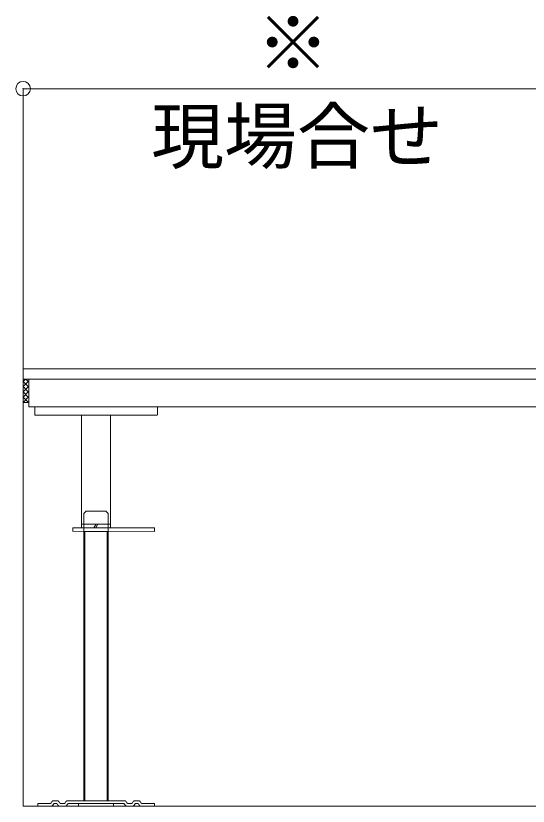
# Model space of a CAD drawing. Units: millimetres at full size, sheet at 1:20; details may follow other scales. Extents: x -4101 to 4099, y -29121 to 2820.
# Drawn here: x -3569 to -3218, y -583 to -41 of the extents above; entities that cross this region are included whole.
import ezdxf
from ezdxf.enums import TextEntityAlignment as Align

# ---------------------------------------------------------------- set-up
doc = ezdxf.new("R2010")
doc.units = ezdxf.units.MM
doc.header["$LTSCALE"] = 20
doc.header["$PDMODE"] = 32
doc.header["$PDSIZE"] = 10
doc.layers.add('8-0_天井梁型', color=7, linetype='Continuous', lineweight=18)
doc.layers.add('8-F_補助線', color=7, linetype='Continuous', lineweight=9)
doc.styles.add('ＭＳ ゴシック', font='')
doc.styles.get('ＭＳ ゴシック').set_extended_font_data('MS Gothic')

msp = doc.modelspace()

# ---------------------------------------------------------------- linework, layer by layer
at = {"layer": '8-0_天井梁型'}
for p, q in [((-3563.84, -90.57), (-3563.84, -223.23)), ((-3563.84, -163.23), (-3563.84, -582.72)), ((-3563.84, -282.72), (-663.84, -282.72)), ((-3563.84, -289.72), (-3563.84, -305.72)), ((-3559.83, -289.72), (-3563.84, -289.72)), ((-3563.84, -291.35), (-3562.2, -289.72)), ((-3563.84, -294.94), (-3559.83, -290.95)), ((-3559.83, -295.35), (-3563.84, -291.35)), ((-3559.83, -291.76), (-3561.87, -289.72)), ((-3163.84, -289.72), (-3559.83, -289.72)), ((-3555.84, -289.72), (-3471.84, -289.72)), ((-3563.84, -298.54), (-3559.83, -294.53)), ((-3559.83, -298.95), (-3563.84, -294.94)), ((-3563.84, -302.13), (-3559.83, -298.13)), ((-3559.83, -302.54), (-3563.84, -298.54)), ((-3563.84, -305.72), (-3559.83, -301.72)), ((-3560.24, -305.72), (-3563.84, -302.13)), ((-3563.84, -305.72), (-3559.83, -305.72)), ((-3560.24, -305.72), (-3559.83, -305.31)), ((-3555.84, -309.12), (-3555.44, -308.72)), ((-3555.44, -308.72), (-3472.23, -308.72)), ((-3481.83, -308.72), (-3545.84, -308.72)), ((-3472.19, -308.72), (-3472.23, -308.72)), ((-3472.16, -308.73), (-3472.19, -308.72)), ((-3472.12, -308.74), (-3472.16, -308.73)), ((-3472.08, -308.75), (-3472.12, -308.74)), ((-3472.05, -308.77), (-3472.08, -308.75)), ((-3472.01, -308.79), (-3472.05, -308.77)), ((-3471.98, -308.81), (-3472.01, -308.79)), ((-3471.95, -308.84), (-3471.98, -308.81)), ((-3471.93, -308.87), (-3471.95, -308.84)), ((-3471.9, -308.9), (-3471.93, -308.87)), ((-3471.88, -308.93), (-3471.9, -308.9)), ((-3471.87, -308.97), (-3471.88, -308.93)), ((-3471.85, -309), (-3471.87, -308.97)), ((-3471.84, -309.04), (-3471.85, -309)), ((-3555.84, -314.13), (-3555.84, -309.12)), ((-3555.84, -314.13), (-3555.83, -314.17)), ((-3555.83, -314.17), (-3555.83, -314.2)), ((-3555.83, -314.2), (-3555.82, -314.24)), ((-3555.82, -314.24), (-3555.81, -314.28)), ((-3555.81, -314.28), (-3555.79, -314.31)), ((-3555.79, -314.31), (-3555.77, -314.35)), ((-3555.77, -314.35), (-3555.75, -314.38)), ((-3555.75, -314.38), (-3555.72, -314.41)), ((-3555.72, -314.41), (-3555.69, -314.43)), ((-3555.69, -314.43), (-3555.66, -314.46)), ((-3472, -314.45), (-3471.97, -314.42)), ((-3471.97, -314.42), (-3471.94, -314.39)), ((-3471.94, -314.39), (-3471.91, -314.36)), ((-3471.91, -314.36), (-3471.89, -314.32)), ((-3471.89, -314.32), (-3471.87, -314.29)), ((-3471.87, -314.29), (-3471.86, -314.25)), ((-3471.86, -314.25), (-3471.85, -314.21)), ((-3471.85, -314.21), (-3471.84, -314.17)), ((-3471.84, -309.08), (-3471.84, -309.04)), ((-3471.84, -309.12), (-3471.84, -309.08)), ((-3471.84, -309.12), (-3471.84, -314.13)), ((-3471.84, -314.17), (-3471.84, -314.13)), ((-3555.66, -314.46), (-3555.63, -314.48)), ((-3555.63, -314.48), (-3555.59, -314.49)), ((-3555.59, -314.49), (-3555.56, -314.51)), ((-3555.56, -314.51), (-3555.52, -314.52)), ((-3555.52, -314.52), (-3555.48, -314.52)), ((-3555.48, -314.52), (-3555.44, -314.52)), ((-3472.23, -314.52), (-3555.44, -314.52)), ((-3523.84, -391.72), (-3523.84, -314.52)), ((-3503.84, -314.52), (-3503.84, -391.72)), ((-3472.23, -314.52), (-3472.19, -314.52)), ((-3472.19, -314.52), (-3472.15, -314.51)), ((-3472.15, -314.51), (-3472.11, -314.5)), ((-3472.11, -314.5), (-3472.07, -314.49)), ((-3472.07, -314.49), (-3472.03, -314.47)), ((-3472.03, -314.47), (-3472, -314.45)), ((-3507.08, -380.27), (-3520.6, -380.27)), ((-3523.84, -389.32), (-3503.84, -389.32)), ((-3523.84, -391.72), (-3523.84, -389.32)), ((-3503.84, -389.32), (-3503.84, -391.72)), ((-3529.83, -394.27), (-3529.83, -391.72)), ((-3503.84, -391.72), (-3523.84, -391.72)), ((-3503.84, -391.72), (-3523.84, -391.72)), ((-3522.19, -579.09), (-3522.19, -394.27)), ((-3522.19, -394.27), (-3505.48, -394.27)), ((-3521.44, -579.09), (-3521.44, -394.27)), ((-3521.44, -394.27), (-3506.24, -394.27)), ((-3506.24, -394.27), (-3506.24, -579.09)), ((-3505.48, -394.27), (-3505.48, -579.09)), ((-3544.59, -580.39), (-3544.13, -579.59)), ((-3544.07, -579.5), (-3544.13, -579.59)), ((-3544, -579.42), (-3544.07, -579.5)), ((-3543.93, -579.34), (-3544, -579.42)), ((-3543.85, -579.28), (-3543.93, -579.34)), ((-3543.76, -579.22), (-3543.85, -579.28)), ((-3543.67, -579.17), (-3543.76, -579.22)), ((-3543.57, -579.14), (-3543.67, -579.17)), ((-3543.47, -579.11), (-3543.57, -579.14)), ((-3543.36, -579.09), (-3543.47, -579.11)), ((-3543.26, -579.09), (-3543.36, -579.09)), ((-3543.26, -579.09), (-3540.16, -579.09)), ((-3540.06, -579.09), (-3540.16, -579.09)), ((-3539.95, -579.11), (-3540.06, -579.09)), ((-3539.85, -579.14), (-3539.95, -579.11)), ((-3539.75, -579.17), (-3539.85, -579.14)), ((-3539.66, -579.22), (-3539.75, -579.17)), ((-3539.57, -579.28), (-3539.66, -579.22)), ((-3539.49, -579.34), (-3539.57, -579.28)), ((-3539.42, -579.42), (-3539.49, -579.34)), ((-3539.35, -579.5), (-3539.42, -579.42)), ((-3539.29, -579.59), (-3539.35, -579.5)), ((-3539.29, -579.59), (-3538.83, -580.39)), ((-3534.93, -580.39), (-3534.47, -579.59)), ((-3534.41, -579.5), (-3534.47, -579.59)), ((-3534.35, -579.42), (-3534.41, -579.5)), ((-3534.27, -579.34), (-3534.35, -579.42)), ((-3534.19, -579.28), (-3534.27, -579.34)), ((-3534.1, -579.22), (-3534.19, -579.28)), ((-3534.01, -579.17), (-3534.1, -579.22)), ((-3533.91, -579.14), (-3534.01, -579.17)), ((-3533.81, -579.11), (-3533.91, -579.14)), ((-3533.71, -579.09), (-3533.81, -579.11)), ((-3533.6, -579.09), (-3533.71, -579.09)), ((-3533.6, -579.09), (-3494.07, -579.09)), ((-3493.97, -579.09), (-3494.07, -579.09)), ((-3493.86, -579.11), (-3493.97, -579.09)), ((-3493.76, -579.14), (-3493.86, -579.11)), ((-3493.66, -579.17), (-3493.76, -579.14)), ((-3493.57, -579.22), (-3493.66, -579.17)), ((-3493.48, -579.28), (-3493.57, -579.22)), ((-3493.4, -579.34), (-3493.48, -579.28)), ((-3493.33, -579.42), (-3493.4, -579.34)), ((-3493.26, -579.5), (-3493.33, -579.42)), ((-3493.2, -579.59), (-3493.26, -579.5)), ((-3492.74, -580.39), (-3493.2, -579.59)), ((-3488.38, -579.59), (-3488.84, -580.39)), ((-3488.32, -579.5), (-3488.38, -579.59)), ((-3488.26, -579.42), (-3488.32, -579.5)), ((-3488.18, -579.34), (-3488.26, -579.42)), ((-3488.1, -579.28), (-3488.18, -579.34)), ((-3488.01, -579.22), (-3488.1, -579.28)), ((-3487.92, -579.17), (-3488.01, -579.22)), ((-3487.82, -579.14), (-3487.92, -579.17)), ((-3487.72, -579.11), (-3487.82, -579.14)), ((-3487.62, -579.09), (-3487.72, -579.11)), ((-3487.51, -579.09), (-3487.62, -579.09)), ((-3484.41, -579.09), (-3487.51, -579.09)), ((-3484.31, -579.09), (-3484.41, -579.09)), ((-3484.21, -579.11), (-3484.31, -579.09)), ((-3484.11, -579.14), (-3484.21, -579.11)), ((-3484.01, -579.17), (-3484.11, -579.14)), ((-3483.91, -579.22), (-3484.01, -579.17)), ((-3483.83, -579.28), (-3483.91, -579.22)), ((-3483.75, -579.34), (-3483.83, -579.28)), ((-3483.67, -579.42), (-3483.75, -579.34)), ((-3483.61, -579.5), (-3483.67, -579.42)), ((-3483.55, -579.59), (-3483.61, -579.5)), ((-3483.09, -580.39), (-3483.55, -579.59)), ((-3563.84, -582.72), (-663.84, -582.72)), ((-3545.45, -580.89), (-3553.84, -580.89)), ((-3553.84, -582.72), (-3553.84, -580.89)), ((-3544.72, -582.72), (-3553.84, -582.72)), ((-3545.45, -580.89), (-3545.35, -580.88)), ((-3545.35, -580.88), (-3545.25, -580.86)), ((-3545.25, -580.86), (-3545.14, -580.84)), ((-3545.14, -580.84), (-3545.05, -580.8)), ((-3545.05, -580.8), (-3544.95, -580.75)), ((-3544.95, -580.75), (-3544.87, -580.7)), ((-3544.87, -580.7), (-3544.78, -580.63)), ((-3544.78, -580.63), (-3544.71, -580.56)), ((-3544.72, -582.72), (-3544.57, -582.71)), ((-3544.71, -580.56), (-3544.64, -580.47)), ((-3544.64, -580.47), (-3544.59, -580.39)), ((-3544.57, -582.71), (-3544.41, -582.69)), ((-3544.41, -582.69), (-3544.26, -582.65)), ((-3544.26, -582.65), (-3544.11, -582.59)), ((-3544.11, -582.59), (-3543.97, -582.52)), ((-3543.97, -582.52), (-3543.84, -582.44)), ((-3543.84, -582.44), (-3543.72, -582.34)), ((-3543.72, -582.34), (-3543.61, -582.23)), ((-3543.61, -582.23), (-3543.51, -582.1)), ((-3543.51, -582.1), (-3543.42, -581.97)), ((-3543.42, -581.97), (-3543.09, -581.39)), ((-3543.03, -581.3), (-3543.09, -581.39)), ((-3542.96, -581.22), (-3543.03, -581.3)), ((-3542.89, -581.14), (-3542.96, -581.22)), ((-3542.81, -581.08), (-3542.89, -581.14)), ((-3542.72, -581.02), (-3542.81, -581.08)), ((-3542.63, -580.97), (-3542.72, -581.02)), ((-3542.53, -580.94), (-3542.63, -580.97)), ((-3542.43, -580.91), (-3542.53, -580.94)), ((-3542.32, -580.89), (-3542.43, -580.91)), ((-3542.22, -580.89), (-3542.32, -580.89)), ((-3541.2, -580.89), (-3542.22, -580.89)), ((-3541.09, -580.89), (-3541.2, -580.89)), ((-3540.99, -580.91), (-3541.09, -580.89)), ((-3540.89, -580.94), (-3540.99, -580.91)), ((-3540.79, -580.97), (-3540.89, -580.94)), ((-3540.7, -581.02), (-3540.79, -580.97)), ((-3540.61, -581.08), (-3540.7, -581.02)), ((-3540.53, -581.14), (-3540.61, -581.08)), ((-3540.46, -581.22), (-3540.53, -581.14)), ((-3540.39, -581.3), (-3540.46, -581.22)), ((-3540.33, -581.39), (-3540.39, -581.3)), ((-3540, -581.97), (-3540.33, -581.39)), ((-3540, -581.97), (-3539.91, -582.1)), ((-3539.91, -582.1), (-3539.81, -582.23)), ((-3539.81, -582.23), (-3539.7, -582.34)), ((-3539.7, -582.34), (-3539.58, -582.44)), ((-3539.58, -582.44), (-3539.45, -582.52)), ((-3539.45, -582.52), (-3539.31, -582.59)), ((-3539.31, -582.59), (-3539.16, -582.65)), ((-3539.16, -582.65), (-3539.01, -582.69)), ((-3539.01, -582.69), (-3538.85, -582.71)), ((-3538.85, -582.71), (-3538.7, -582.72)), ((-3538.83, -580.39), (-3538.78, -580.47)), ((-3538.78, -580.47), (-3538.71, -580.56)), ((-3538.71, -580.56), (-3538.64, -580.63)), ((-3535.07, -582.72), (-3538.7, -582.72)), ((-3538.64, -580.63), (-3538.55, -580.7)), ((-3538.55, -580.7), (-3538.47, -580.75)), ((-3538.47, -580.75), (-3538.37, -580.8)), ((-3538.37, -580.8), (-3538.28, -580.84)), ((-3538.28, -580.84), (-3538.17, -580.86)), ((-3538.17, -580.86), (-3538.07, -580.88)), ((-3538.07, -580.88), (-3537.97, -580.89)), ((-3535.8, -580.89), (-3537.97, -580.89)), ((-3535.8, -580.89), (-3535.69, -580.88)), ((-3535.69, -580.88), (-3535.59, -580.86)), ((-3535.59, -580.86), (-3535.49, -580.84)), ((-3535.49, -580.84), (-3535.39, -580.8)), ((-3535.39, -580.8), (-3535.3, -580.75)), ((-3535.3, -580.75), (-3535.21, -580.7)), ((-3535.21, -580.7), (-3535.13, -580.63)), ((-3535.13, -580.63), (-3535.05, -580.56)), ((-3535.07, -582.72), (-3534.91, -582.71)), ((-3535.05, -580.56), (-3534.99, -580.47)), ((-3534.99, -580.47), (-3534.93, -580.39)), ((-3534.91, -582.71), (-3534.76, -582.69)), ((-3534.76, -582.69), (-3534.6, -582.65)), ((-3534.6, -582.65), (-3534.46, -582.59)), ((-3534.46, -582.59), (-3534.32, -582.52)), ((-3534.32, -582.52), (-3534.19, -582.44)), ((-3534.19, -582.44), (-3534.06, -582.34)), ((-3534.06, -582.34), (-3533.95, -582.23)), ((-3533.95, -582.23), (-3533.85, -582.1)), ((-3533.85, -582.1), (-3533.77, -581.97)), ((-3533.77, -581.97), (-3533.43, -581.39)), ((-3533.37, -581.3), (-3533.43, -581.39)), ((-3533.31, -581.22), (-3533.37, -581.3)), ((-3533.23, -581.14), (-3533.31, -581.22)), ((-3533.15, -581.08), (-3533.23, -581.14)), ((-3533.06, -581.02), (-3533.15, -581.08)), ((-3532.97, -580.97), (-3533.06, -581.02)), ((-3532.87, -580.94), (-3532.97, -580.97)), ((-3532.77, -580.91), (-3532.87, -580.94)), ((-3532.67, -580.89), (-3532.77, -580.91)), ((-3532.56, -580.89), (-3532.67, -580.89)), ((-3532.56, -580.89), (-3495.11, -580.89)), ((-3525.84, -582.72), (-3525.84, -580.89)), ((-3495.01, -580.89), (-3495.11, -580.89)), ((-3494.9, -580.91), (-3495.01, -580.89)), ((-3494.8, -580.94), (-3494.9, -580.91)), ((-3494.7, -580.97), (-3494.8, -580.94)), ((-3494.61, -581.02), (-3494.7, -580.97)), ((-3494.52, -581.08), (-3494.61, -581.02)), ((-3494.44, -581.14), (-3494.52, -581.08)), ((-3494.37, -581.22), (-3494.44, -581.14)), ((-3494.3, -581.3), (-3494.37, -581.22)), ((-3494.24, -581.39), (-3494.3, -581.3)), ((-3493.91, -581.97), (-3494.24, -581.39)), ((-3493.91, -581.97), (-3493.82, -582.1)), ((-3493.82, -582.1), (-3493.72, -582.23)), ((-3493.72, -582.23), (-3493.61, -582.34)), ((-3493.61, -582.34), (-3493.49, -582.44)), ((-3493.49, -582.44), (-3493.36, -582.52)), ((-3493.36, -582.52), (-3493.22, -582.59)), ((-3493.22, -582.59), (-3493.07, -582.65)), ((-3493.07, -582.65), (-3492.92, -582.69)), ((-3492.92, -582.69), (-3492.76, -582.71)), ((-3492.76, -582.71), (-3492.61, -582.72)), ((-3492.74, -580.39), (-3492.69, -580.47)), ((-3492.69, -580.47), (-3492.62, -580.56)), ((-3492.62, -580.56), (-3492.55, -580.63)), ((-3492.61, -582.72), (-3488.98, -582.72)), ((-3492.55, -580.63), (-3492.46, -580.7)), ((-3492.46, -580.7), (-3492.38, -580.75)), ((-3492.38, -580.75), (-3492.28, -580.8)), ((-3492.28, -580.8), (-3492.19, -580.84)), ((-3492.19, -580.84), (-3492.08, -580.86)), ((-3492.08, -580.86), (-3491.98, -580.88)), ((-3491.98, -580.88), (-3491.88, -580.89)), ((-3491.88, -580.89), (-3489.71, -580.89)), ((-3489.71, -580.89), (-3489.6, -580.88)), ((-3489.6, -580.88), (-3489.5, -580.86)), ((-3489.5, -580.86), (-3489.4, -580.84)), ((-3489.4, -580.84), (-3489.3, -580.8)), ((-3489.3, -580.8), (-3489.21, -580.75)), ((-3489.21, -580.75), (-3489.12, -580.7)), ((-3489.12, -580.7), (-3489.04, -580.63)), ((-3489.04, -580.63), (-3488.96, -580.56)), ((-3488.98, -582.72), (-3488.82, -582.71)), ((-3488.96, -580.56), (-3488.9, -580.47)), ((-3488.9, -580.47), (-3488.84, -580.39)), ((-3488.82, -582.71), (-3488.67, -582.69)), ((-3488.67, -582.69), (-3488.51, -582.65)), ((-3488.51, -582.65), (-3488.37, -582.59)), ((-3488.37, -582.59), (-3488.23, -582.52)), ((-3488.23, -582.52), (-3488.1, -582.44)), ((-3488.1, -582.44), (-3487.97, -582.34)), ((-3487.97, -582.34), (-3487.86, -582.23)), ((-3487.86, -582.23), (-3487.76, -582.1)), ((-3487.76, -582.1), (-3487.68, -581.97)), ((-3487.68, -581.97), (-3487.34, -581.39)), ((-3487.28, -581.3), (-3487.34, -581.39)), ((-3487.22, -581.22), (-3487.28, -581.3)), ((-3487.14, -581.14), (-3487.22, -581.22)), ((-3487.06, -581.08), (-3487.14, -581.14)), ((-3486.97, -581.02), (-3487.06, -581.08)), ((-3486.88, -580.97), (-3486.97, -581.02)), ((-3486.78, -580.94), (-3486.88, -580.97)), ((-3486.68, -580.91), (-3486.78, -580.94)), ((-3486.58, -580.89), (-3486.68, -580.91)), ((-3486.47, -580.89), (-3486.58, -580.89)), ((-3486.47, -580.89), (-3485.45, -580.89)), ((-3485.35, -580.89), (-3485.45, -580.89)), ((-3485.25, -580.91), (-3485.35, -580.89)), ((-3485.14, -580.94), (-3485.25, -580.91)), ((-3485.05, -580.97), (-3485.14, -580.94)), ((-3484.95, -581.02), (-3485.05, -580.97)), ((-3484.87, -581.08), (-3484.95, -581.02)), ((-3484.78, -581.14), (-3484.87, -581.08)), ((-3484.71, -581.22), (-3484.78, -581.14)), ((-3484.64, -581.3), (-3484.71, -581.22)), ((-3484.59, -581.39), (-3484.64, -581.3)), ((-3484.25, -581.97), (-3484.59, -581.39)), ((-3484.25, -581.97), (-3484.16, -582.1)), ((-3484.16, -582.1), (-3484.06, -582.23)), ((-3484.06, -582.23), (-3483.95, -582.34)), ((-3483.95, -582.34), (-3483.83, -582.44)), ((-3483.83, -582.44), (-3483.7, -582.52)), ((-3483.7, -582.52), (-3483.56, -582.59)), ((-3483.56, -582.59), (-3483.41, -582.65)), ((-3483.41, -582.65), (-3483.26, -582.69)), ((-3483.26, -582.69), (-3483.11, -582.71)), ((-3483.11, -582.71), (-3482.95, -582.72)), ((-3483.09, -580.39), (-3483.03, -580.47)), ((-3483.03, -580.47), (-3482.96, -580.56)), ((-3482.96, -580.56), (-3482.89, -580.63)), ((-3482.95, -582.72), (-3473.84, -582.72)), ((-3482.89, -580.63), (-3482.81, -580.7)), ((-3482.81, -580.7), (-3482.72, -580.75)), ((-3482.72, -580.75), (-3482.63, -580.8)), ((-3482.63, -580.8), (-3482.53, -580.84)), ((-3482.53, -580.84), (-3482.43, -580.86)), ((-3482.43, -580.86), (-3482.32, -580.88)), ((-3482.32, -580.88), (-3482.22, -580.89)), ((-3482.22, -580.89), (-3473.84, -580.89)), ((-3473.84, -582.72), (-3473.84, -580.89)), ((-3473.84, -580.89), (-3473.84, -582.72))]:
    msp.add_line(p, q, dxfattribs=at)
for points in [[(-3180.97, -308.72), (-3559.83, -308.72), (-3559.83, -289.72)], [(-3520.6, -380.27), (-3522.19, -381.88), (-3522.19, -394.27)], [(-3505.48, -394.27), (-3505.48, -381.88), (-3507.08, -380.27)], [(-3529.66, -391.69), (-3473.84, -391.72), (-3473.84, -394.27), (-3529.66, -394.09)], [(-3525.84, -582.72), (-3501.84, -582.72), (-3501.84, -580.89)]]:
    msp.add_lwpolyline(points, dxfattribs=at)
msp.add_lwpolyline([(-3513.84, -389.32), (-3512.6, -389.32), (-3514.11, -391.72), (-3515.35, -391.72)], close=True, dxfattribs=at)
at = {"layer": '8-F_補助線'}
msp.add_line((-3163.84, -90.57), (-3563.84, -90.57), dxfattribs=at)
msp.add_point((-3563.84, -90.57), dxfattribs=at)

# ---------------------------------------------------------------- texts
at = {"layer": '8-F_補助線', "style": 'ＭＳ ゴシック'}
for s, p in [('※', (-3403.84, -88.57)), ('現場合せ', (-3476.14, -152.45))]:
    msp.add_text(s, height=36.66, dxfattribs=at).set_placement(p, align=Align.BOTTOM_LEFT)

doc.saveas('drawing.dxf')
